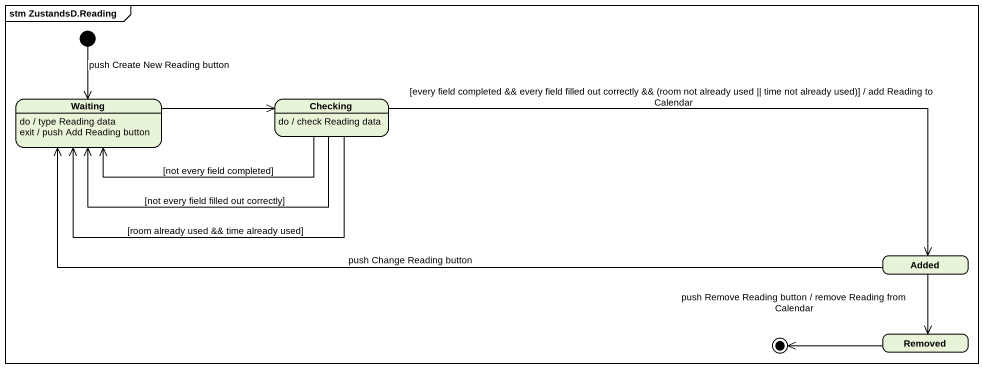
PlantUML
@startuml
mainframe stm ZustandsD.Reading
hide empty description
state Waiting
Waiting : do / type Reading data
Waiting : exit / push Add Reading button
state Checking
Checking : do / check Reading data
state Added
state Removed
[*] --> Waiting : push Create New Reading button
Waiting -right-> Checking
Checking -left-> Waiting : [room already used && time already used]
Checking -left-> Waiting : [not every field filled out correctly]
Checking -left-> Waiting : [not every field completed]
Checking -right-> Added : [every field completed && every field filled out correctly && (room not already used || time not already used)] / add Reading to Calendar
Added -left-> Waiting : push Change Reading button
Added --> Removed : push Remove Reading button / remove Reading from Calendar
Removed -left-> [*]
@enduml
